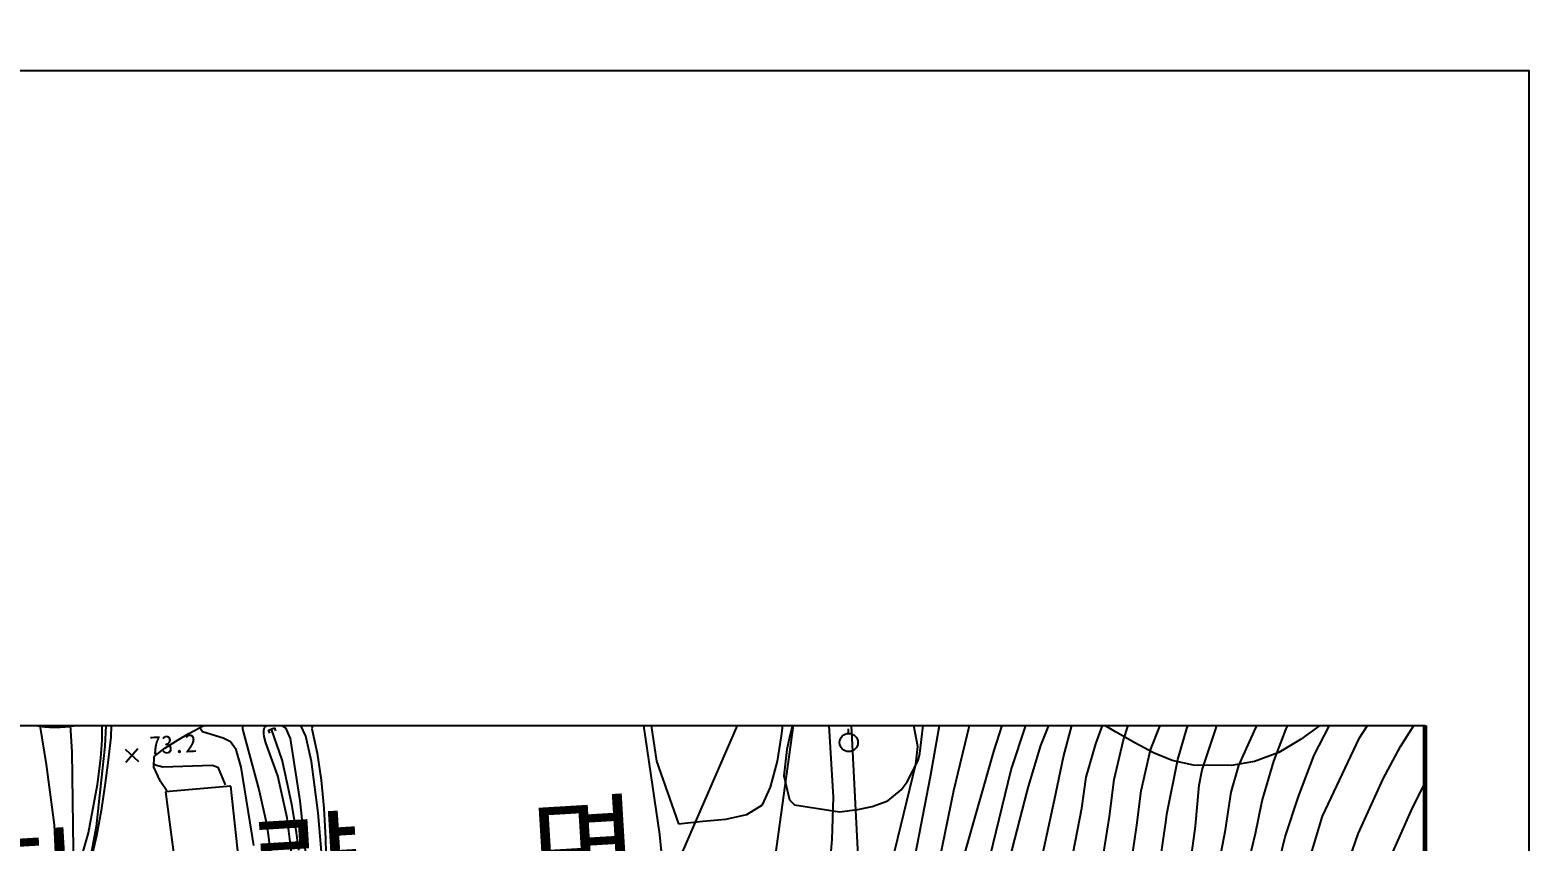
# Model space of a CAD drawing. Header units: millimetres. Extents: x 9574 to 10370, y 1103 to 1809.
# Drawn here: x 10205.5 to 10369.9, y 1534.6 to 1623.5 of the extents above; entities that cross this region are included whole.
import ezdxf
from ezdxf.xclip import XClip

# ---------------------------------------------------------------- set-up
doc = ezdxf.new("R2010")
doc.units = ezdxf.units.MM
doc.header["$LTSCALE"] = 10
doc.header["$MEASUREMENT"] = 0
doc.header["$XCLIPFRAME"] = 2
doc.linetypes.add('A-CENTR01', pattern=[2, 1.25, -0.25, 0.25, -0.25])
doc.layers.add('TN-MACL', color=6, linetype='A-CENTR01')
doc.layers.add('TZ-BASE', color=253, linetype='Continuous')
doc.layers.add('TX-PAPR', color=2, linetype='Continuous', plot=False)
doc.styles.add('HANA', font='GulimChe.ttf')

# ---------------------------------------------------------------- blocks, each defined once
blk = doc.blocks.new('JD-SDKSDK43SA')
at = {"layer": 'TZ-BASE'}
for p, q in [((652.15, -213.42), (624.7, 312.24)), ((627.79, 53.75, 73), (632.04, 84.55, 73)), ((616.07, 63.05, 71.49), (613.06, 83.62, 71.49)), ((613.89, 83.86, 71.45), (615.69, 71.08, 71.45)), ((657.85, 72.8, 80), (662.04, 83.14, 80)), ((547.15, 80.71, 76), (548.76, 70.72, 76)), ((578.72, 79.34, 71.49), (577.89, 74.61, 71.49)), ((654.61, 70.14, 79), (657.76, 79.67, 79)), ((681.44, 74.73, 87), (683.98, 79.17, 87)), ((692.82, 73.64, 90), (696.74, 79.73, 90)), ((555.4, 77.49, 74), (555.18, 72.71, 74)), ((644.37, 72.69, 75), (643.22, 78.83, 75)), ((644.6, 71.91, 75.08), (645.29, 78.14, 75.08)), ((663.9, 72.99, 82), (665.6, 77.65, 82)), ((666.93, 73.42, 83), (668.49, 78.22, 83)), ((669.9, 72.33, 84), (672.11, 77.85, 84)), ((673.88, 74.65, 85), (674.91, 77.31, 85)), ((677.01, 74.5, 86), (678.22, 77.9, 86)), ((684.77, 74.63, 88), (686.92, 78.77, 88)), ((551.23, 77.15, 75), (551.59, 72.1, 75)), ((554.9, 73.39, 79.53), (554.9, 76.85, 79.53)), ((555.91, 76.01, 70.59), (555.84, 73.71, 70.59)), ((570.33, 76.49, 71), (570.28, 74.59, 71)), ((577.26, 73.82, 71), (576.04, 76.31, 71)), ((618.57, 61.09, 72), (625.34, 76.68, 72)), ((629.41, 73.84, 71.45), (629.77, 76.71, 71.45)), ((630.98, 76.42, 75.08), (630.32, 73.84, 75.08)), ((635.13, 67.12, 74), (634.58, 75.9, 74)), ((645.77, 69.4, 76), (647.16, 77.25, 76)), ((648.34, 67.87, 77), (650.28, 76.02, 77)), ((652.7, 72.12, 78), (654.26, 76.92, 78)), ((660.37, 71.55, 81), (661.64, 76.34, 81)), ((697.32, 72.68, 91), (700, 76.88, 91)), ((563.22, 73.43, 70.87), (564.41, 74.11, 70.87)), ((564.41, 74.11, 70.87), (566.1, 75.03, 70.87)), ((565.63, 74.78, 72), (565.91, 74.34, 72)), ((565.91, 74.34, 72), (568.17, 73.63, 72)), ((570.28, 74.59, 71), (572.11, 67.81, 71)), ((572.62, 74.1, 70), (572.64, 74.47, 70)), ((572.66, 73.78, 70), (572.62, 74.1, 70)), ((572.64, 74.47, 70), (572.72, 74.76, 70)), ((572.72, 74.76, 70), (572.91, 74.93, 70)), ((572.91, 74.93, 70), (573.2, 75.07, 70)), ((573.16, 74.48, 68.89), (573.81, 74.72, 68.89)), ((573.28, 74.16, 68.89), (573.16, 74.48, 68.89)), ((574.63, 71.21, 68.89), (573.49, 74.6, 68.89)), ((573.81, 74.72, 68.89), (573.93, 74.4, 68.89)), ((574.55, 75.04, 70), (575.02, 74.74, 70)), ((575.02, 74.74, 70), (575.51, 73.56, 70)), ((577.89, 74.61, 71.49), (578.48, 71.94, 71.49)), ((636.73, 74.62, 74.57), (636.75, 74.12, 74.57)), ((666.05, 74.3, 77.9), (664.15, 75.43, 77.9)), ((668.19, 73.08, 77.9), (666.05, 74.3, 77.9)), ((672.91, 71.27, 85), (673.88, 74.65, 85)), ((675.57, 70.13, 86), (677.01, 74.5, 86)), ((679.57, 70.61, 87), (681.44, 74.73, 87)), ((683.43, 71.09, 88), (684.77, 74.63, 88)), ((688.56, 75.07, 77.9), (686.34, 73.45, 77.9)), ((687.84, 71.74, 89), (689.86, 75.59, 89)), ((555.18, 72.71, 74), (554.25, 63.91, 74)), ((554.76, 71.41, 79.53), (554.9, 73.39, 79.53)), ((555.84, 73.71, 70.59), (555.53, 70.89, 70.59)), ((557.41, 72.38, 73.17), (558.89, 71.04, 73.17)), ((557.48, 70.97, 73.17), (558.82, 72.45, 73.17)), ((560.6, 71.58, 70.87), (561.78, 72.51, 70.87)), ((561.78, 72.51, 70.87), (563.22, 73.43, 70.87)), ((568.17, 73.63, 72), (568.97, 73.22, 72)), ((568.97, 73.22, 72), (569.53, 72.46, 72)), ((569.53, 72.46, 72), (570.12, 70.43, 72)), ((572.87, 73.08, 70), (572.66, 73.78, 70)), ((574.18, 69.45, 70), (572.87, 73.08, 70)), ((575.51, 73.56, 70), (576.6, 66.73, 70)), ((577.87, 71.05, 71), (577.26, 73.82, 71)), ((628.97, 71.06, 71.45), (629.41, 73.84, 71.45)), ((630.32, 73.84, 75.08), (629.99, 72.35, 75.08)), ((644.14, 70.74, 75), (644.37, 72.69, 75)), ((656.51, 68.29, 80), (657.85, 72.8, 80)), ((662.84, 69.32, 82), (663.9, 72.99, 82)), ((665.91, 69.07, 83), (666.93, 73.42, 83)), ((670.21, 72, 77.9), (668.19, 73.08, 77.9)), ((686.34, 73.45, 77.9), (683.97, 72.03, 77.9)), ((688.75, 65.03, 90), (692.82, 73.64, 90)), ((695.42, 69.13, 91), (697.32, 72.68, 91)), ((548.76, 70.72, 76), (549.63, 64.1, 76)), ((551.59, 72.1, 75), (551.74, 58.67, 75)), ((554.39, 68.52, 79.53), (554.76, 71.41, 79.53)), ((555.53, 70.89, 70.59), (555.21, 68.39, 70.59)), ((560.55, 70.42, 70.87), (560.6, 71.58, 70.87)), ((560.57, 70.8, 73), (560.6, 70.72, 73)), ((560.6, 70.72, 73), (561.56, 70.44, 73)), ((575.23, 68.56, 68.89), (574.63, 71.21, 68.89)), ((578.59, 65.39, 71), (577.87, 71.05, 71)), ((578.48, 71.94, 71.49), (578.94, 68.98, 71.49)), ((615.69, 71.08, 71.45), (618.12, 64.22, 71.45)), ((628.23, 68.24, 71.45), (628.97, 71.06, 71.45)), ((629.99, 72.35, 75.08), (629.68, 69.46, 75.08)), ((640.15, 54.23, 75), (644.14, 70.74, 75)), ((643.21, 68.8, 75.08), (644.4, 71.15, 75.08)), ((644.4, 71.15, 75.08), (644.6, 71.91, 75.08)), ((649.42, 60.57, 78), (652.7, 72.12, 78)), ((659.38, 66.84, 81), (660.37, 71.55, 81)), ((668.89, 67.83, 84), (669.9, 72.33, 84)), ((672.26, 71.15, 77.9), (670.21, 72, 77.9)), ((671.7, 65.26, 85), (672.91, 71.27, 85)), ((674.61, 70.63, 77.9), (672.26, 71.15, 77.9)), ((681.29, 71.02, 77.9), (678.78, 70.59, 77.9)), ((683.97, 72.03, 77.9), (681.29, 71.02, 77.9)), ((682.13, 66.72, 88), (683.43, 71.09, 88)), ((686.13, 67.21, 89), (687.84, 71.74, 89)), ((561.3, 68.85, 70.87), (560.55, 70.42, 70.87)), ((561.56, 70.44, 73), (567, 70.63, 73)), ((567, 70.63, 73), (567.58, 70.4, 73)), ((567.58, 70.4, 73), (568.4, 68.49, 73)), ((570.12, 70.43, 72), (571.5, 61.83, 72)), ((575.21, 64.87, 70), (574.18, 69.45, 70)), ((629.68, 69.46, 75.08), (630.28, 66.83, 75.08)), ((643.91, 59.73, 76), (645.77, 69.4, 76)), ((651.98, 59.32, 79), (654.61, 70.14, 79)), ((662.38, 65.92, 82), (662.84, 69.32, 82)), ((665.39, 64.99, 83), (665.91, 69.07, 83)), ((678.78, 70.59, 77.9), (674.61, 70.63, 77.9)), ((675.24, 68.44, 86), (675.57, 70.13, 86)), ((678.75, 67.66, 87), (679.57, 70.61, 87)), ((692.69, 63.11, 91), (695.42, 69.13, 91)), ((553.4, 63.23, 79.53), (554.39, 68.52, 79.53)), ((555.21, 68.39, 70.59), (554.8, 65.67, 70.59)), ((562.01, 67.81, 70.87), (561.3, 68.85, 70.87)), ((569.01, 68.32, 75.36), (561.86, 67.7, 75.36)), ((561.86, 67.7, 75.36), (563.1, 58.13, 75.36)), ((570.05, 58.86, 75.36), (569.01, 68.32, 75.36)), ((572.11, 67.81, 71), (572.95, 64.04, 71)), ((575.7, 66.34, 68.89), (575.23, 68.56, 68.89)), ((578.94, 68.98, 71.49), (579.21, 65.92, 71.49)), ((627.33, 66.28, 71.45), (628.23, 68.24, 71.45)), ((641.1, 66.73, 75.08), (642.53, 67.92, 75.08)), ((642.53, 67.92, 75.08), (643.21, 68.8, 75.08)), ((643.8, 45.99, 77), (648.34, 67.87, 77)), ((654.45, 60.41, 80), (656.37, 67.76, 80)), ((656.37, 67.76, 80), (656.51, 68.29, 80)), ((668.39, 64.07, 84), (668.89, 67.83, 84)), ((674.84, 63.94, 86), (675.24, 68.44, 86)), ((678.12, 63.55, 87), (678.75, 67.66, 87)), ((698.48, 65.63, 92), (700, 68.65, 92)), ((576.18, 63.52, 68.89), (575.7, 66.34, 68.89)), ((576.6, 66.73, 70), (577.3, 59.93, 70)), ((579.21, 65.92, 71.49), (579.39, 62.59, 71.49)), ((625.62, 65.23, 71.45), (627.33, 66.28, 71.45)), ((630.28, 66.83, 75.08), (630.86, 66.29, 75.08)), ((630.86, 66.29, 75.08), (635.8, 65.51, 75.08)), ((634.98, 62.49, 74), (635.13, 67.12, 74)), ((637.79, 65.76, 75.08), (639.35, 66.1, 75.08)), ((639.35, 66.1, 75.08), (641.1, 66.73, 75.08)), ((656.4, 53.27, 81), (659.38, 66.84, 81)), ((659.63, 51.83, 82), (662.38, 65.92, 82)), ((681.4, 63.15, 88), (682.13, 66.72, 88)), ((684.68, 62.76, 89), (686.13, 67.21, 89)), ((554.8, 65.67, 70.59), (554.27, 62.88, 70.59)), ((575.69, 60.78, 70), (575.21, 64.87, 70)), ((579.72, 52.6, 71), (578.59, 65.39, 71)), ((618.12, 64.22, 71.45), (620.78, 64.48, 71.45)), ((620.78, 64.48, 71.45), (623.33, 64.7, 71.45)), ((623.33, 64.7, 71.45), (625.62, 65.23, 71.45)), ((635.8, 65.51, 75.08), (637.79, 65.76, 75.08)), ((662.22, 44.78, 83), (665.39, 64.99, 83)), ((671.4, 63.15, 85), (671.57, 64.34, 85)), ((671.57, 64.34, 85), (671.7, 65.26, 85)), ((687.95, 62.36, 90), (688.75, 65.03, 90)), ((695.93, 59.87, 92), (698.48, 65.63, 92)), ((549.63, 64.1, 76), (549.82, 60.19, 76)), ((552.76, 60.91, 79.53), (553.4, 63.23, 79.53)), ((554.25, 63.91, 74), (553.36, 59.24, 74)), ((554.27, 62.88, 70.59), (553.7, 60.35, 70.59)), ((572.95, 64.04, 71), (573.62, 59.21, 71)), ((576.48, 61.31, 68.89), (576.18, 63.52, 68.89)), ((579.39, 62.59, 71.49), (579.47, 59.39, 71.49)), ((616.44, 59.34, 71.49), (616.07, 63.05, 71.49)), ((634.25, 53.54, 74), (634.98, 62.49, 74)), ((666.21, 48.8, 84), (668.39, 64.07, 84)), ((670.66, 57.94, 85), (671.4, 63.15, 85)), ((672.59, 47.97, 86), (674.84, 63.94, 86)), ((676.15, 53.39, 87), (678.12, 63.55, 87)), ((679.37, 54.58, 88), (681.4, 63.15, 88)), ((681.89, 51.57, 89), (684.68, 62.76, 89)), ((691.07, 58.46, 91), (692.69, 63.11, 91)), ((684.86, 51.95, 90), (687.95, 62.36, 90))]:
    blk.add_line(p, q, dxfattribs=at)
blk.add_circle((636.8, 73.12, 74.57), 1, dxfattribs=at)
at = {"layer": 'TZ-BASE', "style": 'HANA'}
for s, height, rotation, p in [('경    산    시', 14.4, 3.4538, (540.65, 75.56)), ('경    산    시', 14.4, 3.4538, (540.65, 75.56)), ('73.2', 2, 2.9893, (560.15, 71.81, 73.17)), ('진   량   면', 9.6, 3.4538, (540.96, 52.42)), ('진   량   면', 9.6, 3.4538, (540.96, 52.42))]:
    blk.add_text(s, height=height, rotation=rotation, dxfattribs=at).set_placement(p)

msp = doc.modelspace()

# ---------------------------------------------------------------- linework, layer by layer
at = {"layer": 'TN-MACL', "const_width": 0.5, "elevation": -118.75}
msp.add_lwpolyline([(10358.47, 1547.26), (10358.47, 1397.26)], dxfattribs=at)
at = {"layer": 'TX-PAPR'}
msp.add_lwpolyline([(9573.89, 1103.05), (10369.89, 1103.05), (10369.89, 1619.05), (9573.89, 1619.05)], close=True, dxfattribs=at)
at = {"layer": 'TX-PAPR', "elevation": -59.38, "flags": 128}
msp.add_lwpolyline([(9658.44, 1547.26), (10358.47, 1547.26), (10358.47, 1397.26), (9658.51, 1397.26), (9658.44, 1547.26)], dxfattribs=at)

# ---------------------------------------------------------------- block references
at = {"layer": 'TZ-BASE'}
ref = msp.add_blockref('JD-SDKSDK43SA', (9658.47, 1472.26, -59.38), dxfattribs=at)
XClip(ref).set_block_clipping_path([(-0.0310036678, 75), (699.9999999929, 75.0000000632), (699.9999999987, -74.9999999368), (0.0310036678, -75)])

doc.saveas('drawing.dxf')
